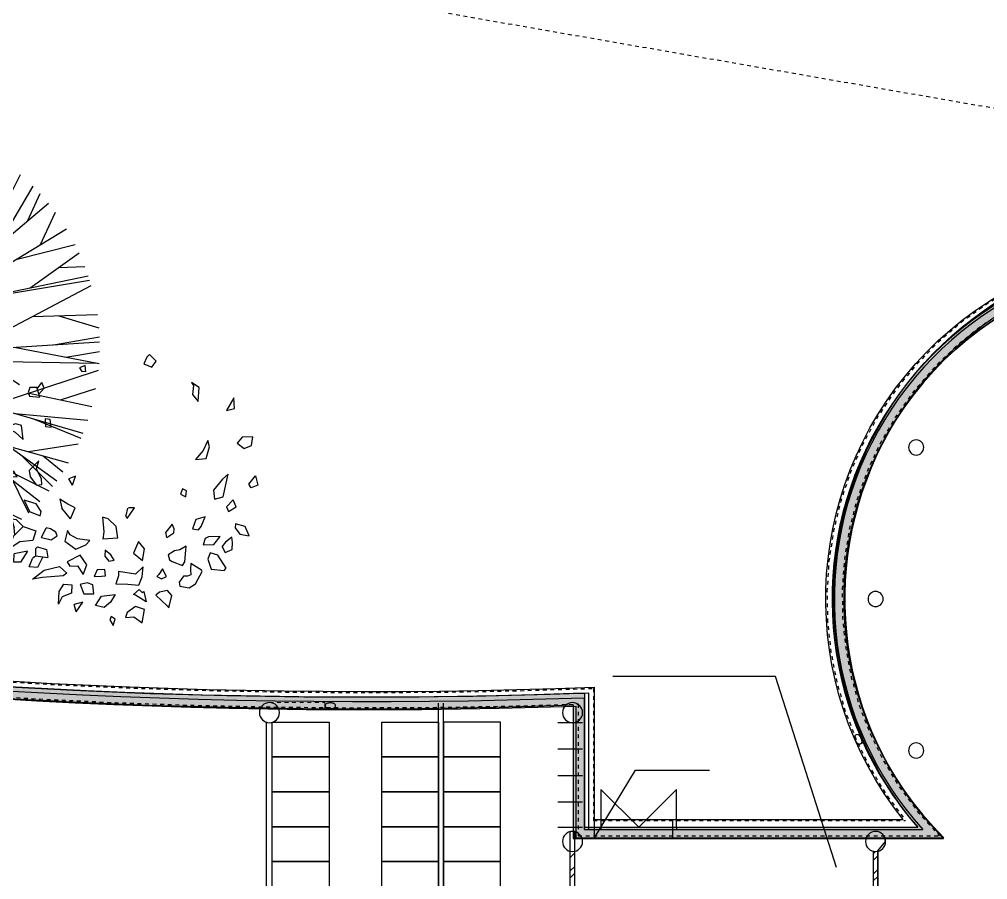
# Model space of a CAD drawing. Header units: metres. Extents: x 183920 to 188551, y 20757 to 23715.
# Drawn here: x 184468.77 to 184494.33, y 20992.95 to 21015.66 of the extents above; entities that cross this region are included whole.
import ezdxf

# ---------------------------------------------------------------- set-up
doc = ezdxf.new("R2010")
doc.units = ezdxf.units.M
for name, pattern in [('Path offset', [0.022225, 0.00635, -0.003175, 0.00635, -0.003175, 0, -0.003175]), ('RayonDimensionSideLines', [0.02, 0, -0.02]), ('Style 0', [0]), ('Style_10', [0]), ('Style_18', [0]), ('Style_19', [0]), ('Style_29', [4.7625e-07, 3.175e-07, -1.5875e-07]), ('Wall Style 01', [0])]:
    doc.linetypes.add(name, pattern=pattern)
for name, color, linetype, true_color in [('0_1', 7, 'Continuous', 0x000000), ('0_2', 7, 'Continuous', 0x000000), ('brick', 12, 'Continuous', 0xbd0000), ('COLON', 5, 'Continuous', 0x0000ff), ('DRAW', 7, 'Continuous', 0xffffff), ('GKL', 5, 'Continuous', 0x0000ff), ('Glass', 4, 'Continuous', 0x00ffff), ('MONOLIT', 7, 'Continuous', 0x691639), ('OBORUD', 7, 'Continuous', 0x83639d), ('Sanita', 4, 'Continuous', 0x00ffff), ('SENDVICH', 2, 'Continuous', 0xffff00), ('TEXT', 2, 'Continuous', 0xffff00), ('WALL', 7, 'Continuous', 0x000000), ('Walls', 7, 'Continuous', 0x68db4c), ('Zoning', 7, 'Continuous', 0x47d2e2)]:
    doc.layers.add(name, color=color, linetype=linetype, true_color=true_color)
doc.styles.add('Style_37', font='', dxfattribs={"height": 0.288})
doc.styles.add('Style_41', font='', dxfattribs={"height": 0.288})
doc.styles.get('Style_37').set_extended_font_data('arial')
doc.styles.get('Style_41').set_extended_font_data('arial')
doc.dimstyles.new('Style_17', dxfattribs={"dimtxt": 0.288, "dimasz": 0.002, "dimexe": 0.002, "dimexo": 0, "dimgap": 0.001, "dimtad": 0, "dimtih": 1, "dimtoh": 1, "dimdec": 0, "dimrnd": 1, "dimzin": 0, "dimdsep": 46, "dimtxsty": 'Style_37', "dimcen": 0.09, "dimadec": 0, "dimazin": 0, "dimtfac": 1, "dimtdec": 4, "dimtix": 1, "dimtofl": 0, "dimtmove": 2, "dimatfit": 3, "dimfxl": 1, "dimtolj": 1, "dimtzin": 0, "dimlwd": 5, "dimlwe": 5, "dimarcsym": 0})
doc.dimstyles.new('Style_21', dxfattribs={"dimtxt": 0.288, "dimasz": 0.002, "dimexe": 0.002, "dimexo": 0, "dimgap": 0.001, "dimtad": 0, "dimtih": 1, "dimtoh": 1, "dimdec": 0, "dimrnd": 1, "dimzin": 0, "dimdsep": 46, "dimtxsty": 'Style_41', "dimcen": 0.09, "dimadec": 0, "dimazin": 0, "dimtfac": 1, "dimtdec": 4, "dimtix": 1, "dimtofl": 0, "dimtmove": 2, "dimatfit": 3, "dimfxl": 1, "dimtolj": 1, "dimtzin": 0, "dimlwd": 5, "dimlwe": 5, "dimarcsym": 0})

# ---------------------------------------------------------------- blocks, each defined once
blk = doc.blocks.new('TREE17')
at = {"layer": '0_2', "linetype": 'Style 0'}
for points in [[(-0.01298085133369683, 0.309736833202129), (-0.1288480998430653, 0.6369778585865457)], [(-0.06216546665388673, 0.564684001565639), (-0.1067451407279011, 0.6410523380299349)], [(-0.05772401496792458, 0.4361038517942524), (-0.06499574309262342, 0.6466205831416997)], [(0.04397125377470115, 0.5283199532349387), (-0.04488583224783463, 0.6483269909745286)], [(0.0656233138229858, 0.4181460858264671), (0.02014308445094817, 0.6495666873473936)], [(0.1038416972183191, 0.4708560964491809), (0.05239547909054399, 0.6477633355891149)], [(0.07922008466416959, 0.5555220186226554), (0.09464719338184623, 0.6429498689226154)], [(0, 0), (-0.2437045991841365, 0.6092614979603411)], [(-0.03674448376957441, 0.3768518768854398), (-0.1955203975070218, 0.6197696340749287)], [(-0.1204989197806995, 0.5049912103119041), (-0.155947782333197, 0.6308905724038251)], [(-0.0844610974502274, 0.2111527436255832), (0.2086896238572679, 0.6154602067209397)], [(0.0907903654682062, 0.5157354899407822), (0.1552999865939051, 0.6310503461108408)], [(0.1394214194881994, 0.252769019563594), (0.2147698411175127, 0.6133649325719789)], [(-0.2050085510001785, 0.4114468146248246), (-0.2731050797077147, 0.5897086065172467)], [(-0.2094206847893254, 0.5235517119733012), (-0.2637429736063212, 0.5939547701937931)], [(0.08492721954037434, 0.06532863041567068), (0.2413589757909312, 0.6033974394773526)], [(0.1923897592817807, 0.3055793682565304), (0.2948570372760621, 0.5791389753171852)], [(-0.1315855546601535, 0.3289638866503691), (-0.3346542102367221, 0.557089925176813)], [(-0.2445266233626156, 0.4558411662427632), (-0.2977736774192973, 0.5776447543247195)], [(-0.2249690282984254, 0.2200500010378159), (-0.363421383558176, 0.53876481245098)], [(-0.298547464478668, 0.5165278362100231), (-0.3473825342215295, 0.5492431156423385)], [(0.2422603681178856, 0.438720254050746), (0.3548405243499808, 0.5444546146757355)], [(-0.25965019679505, 0.2998854220839487), (-0.4150085912933292, 0.5001104821091039)], [(-0.2823066687304922, 0.3520402096760025), (-0.3889991805009588, 0.5205979857166707)], [(0.1394214194881994, 0.252769019563594), (0.3997882431336153, 0.5123592351220058)], [(-0.3876520691303943, 0.2792912440666692), (-0.4439964543212843, 0.4745627184185475)], [(-0.4089818734541951, 0.3532134693928212), (-0.430450348552767, 0.4868830687069322)], [(0.3156481369617966, 0.3781845445468232), (0.4429003865459972, 0.4755858206045318)], [(-0.4181123745051729, 0.4100628921589473), (-0.4740300270951048, 0.4445651342321927)], [(-0.4512789763202692, 0.3266094600719275), (-0.4902513768041542, 0.4266101413519288)], [(0.114645897259436, 0.1675501608162819), (0.4944484195878279, 0.4217385274429843)], [(0.2410203179375608, 0.1854002445673506), (0.4968218677239951, 0.4189399204109107)], [(0.2411470849113663, 0.3541912631708695), (0.4848933743644351, 0.4326904674939714)], [(-0.4166305703445498, 0.2898438033516497), (-0.5159123846033747, 0.3951924045013009)], [(0, 0), (0.5151096308492495, 0.396238177576351)], [(-0.475850636562576, 0.3526826140908979), (-0.5344241943773976, 0.3697748039371093)], [(0.4187202383008279, 0.2244684326413289), (0.5409866209321932, 0.3601056805092536)], [(-0.06467088925065126, 0.1616772231266158), (-0.5539387701517134, 0.3398447646874579)], [(-0.2067992724982526, 0.01292495453113925), (-0.5722711835282228, 0.3079745406131312)], [(-0.4375241928790484, 0.1991917788824314), (-0.5600371090435995, 0.3296984404827454)], [(-0.5600371090435995, 0.3296984404827454), (-0.3876520691303943, 0.2792912440666692)], [(0.3166583990875088, 0.1654890647208812), (0.5701115425956688, 0.3119542501102696)], [(0.5099152275302231, 0.2044214657244833), (0.5832223952272295, 0.2866954182893318)], [(-0.4722875944017535, 0.1776013746723946), (-0.5924877506538992, 0.2670222659025744)], [(0.4508183032338557, 0.173917408225521), (0.5995759459397932, 0.2507016358404263)], [(0.5494650685033322, 0.2248359058579332), (0.6127685915850419, 0.2164654206324178)], [(-0.5419666291256481, 0.1965346122641022), (-0.62262585557169, 0.1862247812088854)], [(-0.3795763036100605, 0.1524097958431516), (-0.6129914467615356, 0.2158335269596836)], [(0.5604807198883374, 0.1808067431798967), (0.619210170796284, 0.1972850464305738)], [(0.206107049495881, 0.1585438842275985), (0.6230684064099606, 0.184738696802864)], [(-0.4087661799801856, 0.02554788624875759), (-0.6297255287393028, 0.1605876197490636)], [(0.2543110361794823, 0.1615722089766922), (0.6487057287341885, 0.03903207232688324)], [(0.4660419233873283, 0.1274070206974259), (0.6315916707587449, 0.1530835934737842)], [(-0.5406263444650466, 0.1061344808931537), (-0.6394494178585718, 0.1159614899999153)], [(0.3618841288075485, 0.1281487838664256), (0.637510583093222, 0.1261859009826387)], [(-0.5142175209972029, 0.08999467733570997), (-0.6453380208713645, 0.07669070335118329)], [(0.4277252274019401, 0.107691669784419), (0.6477543915371995, 0.03131987930562826)], [(0.5019585031983963, 0.08462706995134156), (0.6433201996581986, 0.09209639447021964)], [(-0.5253939684635721, 0.0328371230289711), (-0.6470410030232387, 0.06066766494066569)], [(0.1073114594944779, 0.08254727653421572), (0.6470400156783684, -0.06067819438322287)], [(0, 0), (-0.6498789311576972, 0.04061743319735608)], [(-0.4805788200092793, 0.03003617625058611), (-0.649562392244991, -0.02028111790907663)], [(0.2595162548439391, 0.04215733748050324), (0.6498122348413886, 0.00931045719046668)], [(0.3709063228386521, 0.03278287190454444), (0.6477543915371995, 0.03131987930562826)], [(-0.5783562697112001, 0.0009215313549784215), (-0.6498111023970167, 0.009389162062693593)], [(-0.5365288636917112, 0.01337624434732131), (-0.6447586968143479, -0.08141773790112225)], [(-0.3257131483206522, 0.02035707177004538), (-0.5820296272443846, -0.2891092149559014)], [(-0.152023771447636, 0.009501485715477868), (-0.435877283160463, -0.4820307243188156)], [(0, 0), (-0.2906346934426986, -0.5812693868854071)], [(0, 0), (0.4467917651709168, -0.487409198368273)], [(0.3844882771217663, 0.008994043566975885), (0.6449840266305207, -0.07961300493101864)], [(-0.3734210942668226, -0.03724359807872812), (-0.6398969604745532, -0.1134658765360395)], [(-0.4996966717775289, -0.07336323761064956), (-0.6424197259644334, -0.09818106158747561)], [(-0.4462350538301521, -0.05807117237428235), (-0.6316887131257146, -0.1526826606797172)], [(-0.206792346679402, -0.0853379920900166), (-0.5677845055067625, -0.3037725050345645)], [(0.1781871299328005, -0.1943859599266879), (0.6425431237685852, -0.09737021752247102)], [(-0.4494415110769875, -0.1290276152608488), (-0.6207986245158994, -0.1922282314381889)], [(-0.2922309007703278, -0.1370364251256959), (-0.4132524650181408, -0.13478992115167)], [(0.4950891257146515, -0.1281770969028952), (0.6244839115047511, -0.1798957182213937)], [(-0.5351341569872188, -0.1606331197812377), (-0.6035579020726143, -0.2409574319426332)], [(-0.2390936780257711, -0.1412722825905156), (-0.5417544468221542, -0.358949501338392)], [(-0.0747358726763863, -0.1494717453527628), (0.08905189200981767, -0.6437486976236492)], [(0.151286377543523, -0.1650396845929252), (0.1351546911031122, -0.6356695954939954)], [(0.3240101700313892, -0.1639198290215111), (0.594518474244768, -0.2624698248262829)], [(-0.3440634659403189, -0.2167678004822391), (-0.5733608374447202, -0.3059411303622776)], [(-0.0992804137130944, -0.1985608274261888), (-0.4137858039964719, -0.5011226731785927)], [(0.2140645626828409, -0.2335249774722013), (0.5788857403255371, -0.2953538975710666)], [(-0.4830326322054644, -0.2708126559692876), (-0.5564637417431693, -0.3356943986542755)], [(-0.1331627965564783, -0.2663255931129664), (-0.09664533900510597, -0.6426525527929229)], [(0.2400610045166534, -0.2618847322000012), (0.2755228209947505, -0.5885828746011529)], [(0.3652537269486086, -0.2591481137649028), (0.5877514552372248, -0.2772919977734615)], [(-0.4348021203058028, -0.2820281181433489), (-0.5335148968968608, -0.3710855426337638)], [(-0.1849252819676785, -0.2809532767097395), (-0.4234850622582849, -0.4929533722440249)], [(0.2772512023323887, -0.3024558570898741), (0.5601300501890776, -0.3295405165345368)], [(-0.3409981495162238, -0.3177341828919556), (-0.49476591931736, -0.4213660050890474)], [(-0.1542309127268496, -0.3084618254536894), (-0.1447379194480975, -0.6335562799282335)], [(-0.02002028730385273, -0.3145918496014723), (0.125000764088774, -0.637744019289782)], [(0.146190740259086, -0.3137010988854405), (0.2327593616164678, -0.6067665982423225)], [(0.3439622442209229, -0.3088432058239334), (0.5023270925519528, -0.4123228313481845)], [(0.4193237165037799, -0.3580863113045484), (0.4761659833345172, -0.4422765893394612)], [(-0.4039097936704421, -0.3601334992737276), (-0.5186449142896339, -0.3915993846320098)], [(-0.292403801439678, -0.3843502302591918), (-0.3574579783057849, -0.5427397340422124)], [(0.2520762848673706, -0.3725775889358065), (0.3487736852570512, -0.5483607768931692)], [(0.3516607705208326, -0.3836299314772809), (0.3530389186055573, -0.5456245477546822)], [(0.01221797689970274, -0.4118801361078596), (-0.05953369748695015, -0.6471463235051287)], [(-0.2152222260815625, -0.4304444521631349), (-0.3352898574006687, -0.5567075863385669)], [(-0.1505022741012923, -0.4361517652139404), (-0.2076209027619602, -0.6158215536167744)], [(0.3899990507387408, -0.4254535098967911), (0.4031016548331698, -0.5097564918992511)], [(0.1867498411460932, -0.4510080464668623), (0.1867506393191868, -0.6224683316254223)], [(0.2616132654726383, -0.4604386788994417), (0.3356273853945266, -0.5565041629097824)], [(0.3522914111030233, -0.4577586700739506), (0.3825677785143508, -0.5253422884227639)], [(-0.3301247399633682, -0.4761906165774232), (-0.3915591476023791, -0.5186752925401158)], [(-0.251011470300476, -0.5020229406009421), (-0.2385186247213464, -0.6045258396658646)], [(-0.01404364845610112, -0.4979892412280924), (0.05505180269042084, -0.6475429902201116)], [(-0.1844871329207899, -0.5430530080514492), (-0.1727961240493499, -0.6264855342912548)], [(0.009582056688390355, -0.5491259328381409), (-0.009785250669294237, -0.6498052585444376)]]:
    blk.add_lwpolyline(points, dxfattribs=at)
blk = doc.blocks.new('*D149')
at = {"layer": 'Defpoints', "color": 0}
for p in [(184475.3674337186, 20997.62654259391), (184476.8329145077, 20997.62654259391), (184475.3674337186, 20997.46152160645)]:
    blk.add_point(p, dxfattribs=at)
at = {"layer": 'TEXT', "color": 0, "linetype": 'RayonDimensionSideLines', "lineweight": 5}
for p, q in [((184475.3674337186, 20997.62654259391), (184476.8349145077, 20997.62654259391)), ((184475.3674337186, 20997.46152160645), (184476.8349145077, 20997.46152160645))]:
    blk.add_line(p, q, dxfattribs=at)
at = {"layer": 'TEXT', "color": 0, "lineweight": 5}
blk.add_line((184476.8329145077, 20997.46352160645), (184476.8329145077, 20997.62454259391), dxfattribs=at)
at = {"layer": 'TEXT', "color": 0}
for points in [[(184476.833247841, 20997.62454259391), (184476.8325811744, 20997.62454259391), (184476.8329145077, 20997.62654259391)], [(184476.8325811744, 20997.46352160645), (184476.833247841, 20997.46352160645), (184476.8329145077, 20997.46152160645)]]:
    blk.add_solid(points, dxfattribs=at)
at = {"layer": 'TEXT', "color": 0, "insert": (184476.9779145077, 20997.54403210018), "char_height": 0.288, "attachment_point": 5, "rotation": 90, "style": 'Style_37'}
blk.add_mtext('\\A1;0 ', dxfattribs=at)
blk = doc.blocks.new('*D161')
at = {"layer": 'Defpoints', "color": 0}
for p in [(184490.8931264549, 20996.49430825983), (184490.8985718672, 20996.48241989462), (184491.0485839128, 20996.55113223814)]:
    blk.add_point(p, dxfattribs=at)
at = {"layer": 'MONOLIT', "color": 0, "linetype": 'RayonDimensionSideLines', "lineweight": 5}
for p, q in [((184490.8977389903, 20996.48423822246), (184490.892293578, 20996.49612658766)), ((184491.0477510359, 20996.55295056597), (184491.0423056237, 20996.56483893117))]:
    blk.add_line(p, q, dxfattribs=at)
at = {"layer": 'MONOLIT', "color": 0, "lineweight": 5}
blk.add_line((184491.0413201727, 20996.56218772645), (184490.8949447827, 20996.49514113673), dxfattribs=at)
at = {"layer": 'MONOLIT', "color": 0}
for points in [[(184490.8948059699, 20996.49544419137), (184490.8950835955, 20996.49483808209), (184490.8931264549, 20996.49430825983)], [(184491.0414589856, 20996.56188467181), (184491.0411813599, 20996.56249078109), (184491.0431385006, 20996.56302060335)]]:
    blk.add_solid(points, dxfattribs=at)
at = {"layer": 'MONOLIT', "color": 0, "insert": (184490.9077489031, 20996.660493199), "char_height": 0.288, "attachment_point": 5, "rotation": 204.6099349615606, "style": 'Style_41'}
blk.add_mtext('\\A1;0 ', dxfattribs=at)
blk = doc.blocks.new('TREE08')
at = {"layer": '0_2', "linetype": 'Style 0'}
for points in [[(0.1981012482413604, 0.8345069685907195), (0.1571599966195848, 0.7694516342888574)], [(0.2288069554383271, 0.7839082154829272), (0.1981012482413604, 0.8345069685907195)], [(0.02410137970231118, 0.8128221089848462), (-0.01683970132625134, 0.7549950774652607)], [(0.02921898132150008, 0.7983647966769922), (0.02410137970231118, 0.8128221089848462)], [(0.0650424607308737, 0.7188528811810753), (0.02921898132150008, 0.7983647966769922)], [(0.2748658086792917, 0.7694516342888574), (0.2288069554383271, 0.7839082154829272)], [(0.3567479707364068, 0.7839082154829272), (0.3311598407881757, 0.7549950774652607)], [(0.3618657429488138, 0.7477660435692002), (0.3567479707364068, 0.7839082154829272)], [(-0.3478543488823741, 0.7375844066017215), (-0.3632072999626907, 0.7303561281899182)], [(-0.3632072999626907, 0.7303561281899182), (-0.3478543488823741, 0.6436152031684088)], [(-0.2813250647942006, 0.7014422346879942), (-0.3478543488823741, 0.7375844066017215)], [(-0.1673427909349623, 0.7447011414184806), (-0.228754400292572, 0.6941023883106984)], [(-0.1264015149427234, 0.751929419830284), (-0.1673427909349623, 0.7447011414184806)], [(-0.08034285666543517, 0.7230155263283601), (-0.1264015149427234, 0.751929419830284)], [(-0.08546043391416575, 0.7013306667224871), (-0.08034285666543517, 0.7230155263283601)], [(-0.01683970132625134, 0.7549950774652607), (-0.006604522458336793, 0.7188528811810753)], [(-0.006604522458336793, 0.7188528811810753), (0.03945433078262778, 0.711624602769272)], [(0.03945433078262778, 0.711624602769272), (0.0650424607308737, 0.7188528811810753)], [(0.1212572888450092, 0.6736245975845898), (0.1314926383061468, 0.7314516291041755)], [(0.1314926383061468, 0.7314516291041755), (0.1724337193347093, 0.6736245975845898)], [(0.1571599966195848, 0.7694516342888574), (0.1981012482413604, 0.7333094623751449)], [(0.1981012482413604, 0.7333094623751449), (0.2543952803502396, 0.7477660435692002)], [(0.2543952803502396, 0.7477660435692002), (0.2748658086792917, 0.7694516342888574)], [(0.3311598407881757, 0.7549950774652607), (0.3465127918684972, 0.7333094623751449)], [(0.3465127918684972, 0.7333094623751449), (0.3618657429488138, 0.7477660435692002)], [(-0.2864426420429262, 0.6436152031684088), (-0.2813250647942006, 0.7014422346879942)], [(-0.228754400292572, 0.6941023883106984), (-0.228754400292572, 0.6868740855284319)], [(-0.228754400292572, 0.6868740855284319), (-0.1878133192640143, 0.6290470540088464)], [(-0.1724603681836879, 0.6579602163969713), (-0.1622250187225553, 0.6868740855284319)], [(-0.1622250187225553, 0.6868740855284319), (-0.1417544660230498, 0.6868740855284319)], [(-0.1417544660230498, 0.6868740855284319), (-0.1212839376939977, 0.6796450760028296)], [(-0.1212839376939977, 0.6796450760028296), (-0.08546043391416575, 0.7013306667224871)], [(0.1314926383061468, 0.6736245975845898), (0.1212572888450092, 0.6736245975845898)], [(0.1417278171740663, 0.6519397379787166), (0.1314926383061468, 0.6736245975845898)], [(0.1826688982026287, 0.6663962948023282), (0.1417278171740663, 0.6519397379787166)], [(0.1724337193347093, 0.6736245975845898), (0.1826688982026287, 0.6663962948023282)], [(0.3188331159386772, 0.6558785160811978), (0.3648919691796417, 0.6703350972752629)], [(0.3648919691796417, 0.6703350972752629), (0.4058330502082043, 0.641421934887133)], [(-0.5081331854486165, 0.581513958536031), (-0.554192038689586, 0.6104270965536976)], [(-0.554192038689586, 0.6104270965536976), (-0.554192038689586, 0.5526000650341072)], [(-0.4510562035739434, 0.6091151615849111), (-0.4595785777778675, 0.5790217134524759)], [(-0.4340110896091811, 0.6452276015375352), (-0.4510562035739434, 0.6091151615849111)], [(-0.3913988530326364, 0.6452276015375352), (-0.4340110896091811, 0.6452276015375352)], [(-0.416966341201323, 0.5910589416085967), (-0.3871376781159011, 0.6091151615849111)], [(-0.3877112612605409, 0.6087685892744148), (-0.3913988530326364, 0.6452276015375352)], [(-0.3478543488823741, 0.6436152031684088), (-0.3120308694730005, 0.6147020407802887)], [(-0.3120308694730005, 0.6147020407802887), (-0.2864426420429262, 0.6436152031684088)], [(-0.1878133192640143, 0.6290470540088464), (-0.1724603681836879, 0.6579602163969713)], [(-0.1387446167412802, 0.6198486432467819), (-0.1592150475884941, 0.6053920620527119)], [(-0.0926857635003156, 0.5764781685507882), (-0.1387446167412802, 0.6198486432467819)], [(-0.0007104779861435182, 0.6443760245566021), (-0.03141618518311018, 0.6443760245566021)], [(-0.03141618518311018, 0.6443760245566021), (-0.02629860793438944, 0.5937772714488199)], [(-0.02629860793438944, 0.5937772714488199), (0.004407294226258528, 0.6154621310546785)], [(0.01976024530658005, 0.6226911649507436), (-0.0007104779861435182, 0.6443760245566021)], [(0.004407294226258528, 0.6154621310546785), (0.01976024530658005, 0.6226911649507436)], [(0.1329661494241939, 0.6289340238157365), (0.09714267001482517, 0.592791827531551)], [(0.1892601815330779, 0.6000201303138176), (0.1329661494241939, 0.6289340238157365)], [(0.2778920349101195, 0.6269646225792742), (0.3188331159386772, 0.6558785160811978)], [(0.3546566197185091, 0.6052797629734058), (0.2778920349101195, 0.6269646225792742)], [(0.4058330502082043, 0.641421934887133), (0.3546566197185091, 0.6052797629734058)], [(0.5215110206685611, 0.6319357089934279), (0.4642184577054443, 0.5959705153596326)], [(0.5215110206685611, 0.6319357089934279), (0.5153948881951396, 0.5887422369478341)], [(-0.554192038689586, 0.5526000650341072), (-0.5081331854486165, 0.5164578931203802)], [(-0.4978980065807069, 0.5381434838400422), (-0.5081331854486165, 0.581513958536031)], [(-0.4595785777778675, 0.5790217134524759), (-0.416966341201323, 0.5910589416085967)], [(-0.3487892240953092, 0.578222971628648), (-0.3999656545849995, 0.5493098092405279)], [(-0.2924951919864252, 0.5565380876523313), (-0.3487892240953092, 0.578222971628648)], [(-0.3180833219346612, 0.5276249496346548), (-0.2924951919864252, 0.5565380876523313)], [(-0.1592150475884941, 0.6053920620527119), (-0.1899209497491322, 0.5475650305331264)], [(-0.08245038966871976, 0.5620216117271913), (-0.0926857635003156, 0.5764781685507882)], [(-0.08756816188112672, 0.5331077182252577), (-0.08245038966871976, 0.5620216117271913)], [(0.09714267001482517, 0.592791827531551), (0.07155434510290778, 0.5421930744237689)], [(0.07155434510290778, 0.5421930744237689), (0.1278485721754732, 0.5638786895138892)], [(0.1278485721754732, 0.5638786895138892), (0.2097307342325883, 0.513279936406107)], [(0.250671815261141, 0.5711069679256925), (0.1892601815330779, 0.6000201303138176)], [(0.219966083693716, 0.5349647960119654), (0.250671815261141, 0.5711069679256925)], [(0.3897784004754493, 0.5760951624027182), (0.3744254493951278, 0.5254964092949211)], [(0.4409548309651445, 0.5544103027968449), (0.3897784004754493, 0.5760951624027182)], [(0.4409548309651445, 0.4965832469068011), (0.4409548309651445, 0.5544103027968449)], [(0.4642184577054443, 0.5959705153596326), (0.5153948881951396, 0.5887422369478341)], [(0.5614537414361042, 0.5236869270164454), (0.5972772208454777, 0.5526000650341072)], [(0.5972772208454777, 0.5526000650341072), (0.5665713186848347, 0.48754473073226)], [(-0.5081331854486165, 0.5164578931203802), (-0.4978980065807069, 0.5381434838400422)], [(-0.3999656545849995, 0.5493098092405279), (-0.3385540452273897, 0.5276249496346548)], [(-0.3385540452273897, 0.5276249496346548), (-0.3180833219346612, 0.5276249496346548)], [(-0.1899209497491322, 0.5475650305331264), (-0.2001562260988899, 0.5258794154430059)], [(-0.2001562260988899, 0.5258794154430059), (-0.1592150475884941, 0.5331077182252577)], [(-0.1592150475884941, 0.5331077182252577), (-0.1285092429096892, 0.5258794154430059)], [(-0.1285092429096892, 0.5258794154430059), (-0.08756816188112672, 0.5331077182252577)], [(0.06054272338199378, 0.5070371019115579), (0.02471924397262015, 0.4492104359488716)], [(0.0912486255426319, 0.4492104359488716), (0.06054272338199378, 0.5070371019115579)], [(0.2097307342325883, 0.513279936406107), (0.219966083693716, 0.5349647960119654)], [(0.2886658740536093, 0.5073725125514256), (0.2784305002220135, 0.4712314373083868)], [(0.3091364023826614, 0.5001442341396173), (0.2886658740536093, 0.5073725125514256)], [(0.350077483411224, 0.4856880185024566), (0.3091364023826614, 0.5001442341396173)], [(0.3744254493951278, 0.5254964092949211), (0.4000135793433639, 0.5038115496890627)], [(0.4000135793433639, 0.5038115496890627), (0.4409548309651445, 0.4965832469068011)], [(0.4846889860344916, 0.4803168178773561), (0.505159709327225, 0.5236869270164454)], [(0.505159709327225, 0.5236869270164454), (0.5614537414361042, 0.5236869270164454)], [(-0.3218097602198667, 0.4561151965052544), (-0.3644219967964063, 0.4139837647324414)], [(-0.3005036419315919, 0.4681524246613752), (-0.3218097602198667, 0.4561151965052544)], [(-0.3090261136173641, 0.4079647972827158), (-0.2706751494393931, 0.4500962046850607)], [(-0.2706751494393931, 0.4500962046850607), (-0.3005036419315919, 0.4681524246613752)], [(0.02471924397262015, 0.4492104359488716), (0.04007219505294167, 0.3986116828410895)], [(0.04007219505294167, 0.3986116828410895), (0.0912486255426319, 0.4492104359488716)], [(0.2390423292699181, 0.4369463675518255), (0.208336427109275, 0.4441746459636289)], [(0.208336427109275, 0.4441746459636289), (0.2134540043580006, 0.4080332051637056)], [(0.2784305002220135, 0.4712314373083868), (0.3193717762142524, 0.4567748804847899)], [(0.3193717762142524, 0.4567748804847899), (0.350077483411224, 0.4856880185024566)], [(0.4028068239773764, 0.4514029243754371), (0.3618657429488138, 0.4080332051637056)], [(0.4130420028452909, 0.3935758928558467), (0.4028068239773764, 0.4514029243754371)], [(0.5256302620267304, 0.4586312271576939), (0.4846889860344916, 0.4803168178773561)], [(0.5665713186848347, 0.48754473073226), (0.5256302620267304, 0.4586312271576939)], [(-0.4978980065807069, 0.4369463675518255), (-0.5490742664771789, 0.4297180647695639)], [(-0.5490742664771789, 0.4297180647695639), (-0.5490742664771789, 0.3863476144440434)], [(-0.5490742664771789, 0.3863476144440434), (-0.4978980065807069, 0.4080332051637056)], [(-0.4978980065807069, 0.4080332051637056), (-0.4978980065807069, 0.4369463675518255)], [(-0.3644219967964063, 0.4139837647324414), (-0.3090261136173641, 0.4079647972827158)], [(-0.1650928369639157, 0.4307027775730292), (-0.1753280158318253, 0.4090171624829088)], [(-0.1753280158318253, 0.380104024465247), (-0.1241515609716768, 0.4090171624829088)], [(-0.1753280158318253, 0.4090171624829088), (-0.1753280158318253, 0.380104024465247)], [(-0.1172624218801002, 0.4382084649300868), (-0.1650928369639157, 0.4307027775730292)], [(-0.1172625924733182, 0.4382084649300868), (-0.1241515609716768, 0.4090171624829088)], [(0.2134540043580006, 0.4080332051637056), (0.2339247276507292, 0.3718910332499784)], [(0.2339247276507292, 0.3718910332499784), (0.2492775081378375, 0.4008041712676401)], [(0.2492775081378375, 0.4008041712676401), (0.2390423292699181, 0.4369463675518255)], [(0.3618657429488138, 0.4080332051637056), (0.3772186940291403, 0.3429771397480547)], [(0.4539832788375346, 0.3791193116617818), (0.4130420028452909, 0.3935758928558467)], [(0.4846889860344916, 0.4080332051637056), (0.5102773109464089, 0.4152615079459671)], [(0.5102773109464089, 0.3574344520559085), (0.4846889860344916, 0.4080332051637056)], [(0.5102773109464089, 0.4152615079459671), (0.6228653507937137, 0.3791193116617818)], [(-0.7195131721538705, 0.3081788768465349), (-0.7109907979499414, 0.3623475367754686)], [(-0.6641173864566614, 0.3382723249789702), (-0.7195131721538705, 0.3081788768465349)], [(-0.7109907979499414, 0.3623475367754686), (-0.6683785613733968, 0.3623475367754686)], [(-0.6683785613733968, 0.3623475367754686), (-0.6641173864566614, 0.3382723249789702)], [(-0.5021599369816944, 0.3491091861318117), (-0.5482186196294457, 0.2840538518299498)], [(-0.4509835064920041, 0.3418808833495501), (-0.5021599369816944, 0.3491091861318117)], [(-0.4663364575723306, 0.291282130241758), (-0.4509835064920041, 0.3418808833495501)], [(0.141391285493052, 0.336337895352479), (0.1242837100395234, 0.2719020825122148)], [(0.141391285493052, 0.336337895352479), (0.2215187988065018, 0.3080442787964003)], [(0.3772186940291403, 0.3429771397480547), (0.4591008560862554, 0.35020617364412)], [(0.4591008560862554, 0.35020617364412), (0.4539832788375346, 0.3791193116617818)], [(0.5972772208454777, 0.3429771397480547), (0.5102773109464089, 0.3574344520559085)], [(0.6791593829025929, 0.364662754838175), (0.5972772208454777, 0.3429771397480547)], [(0.6228653507937137, 0.3791193116617818), (0.6791593829025929, 0.364662754838175)], [(-0.5482186196294457, 0.2840538518299498), (-0.5789245217900839, 0.2406833771339758)], [(-0.5379834407615264, 0.255140713812288), (-0.4663364575723306, 0.291282130241758)], [(0.2010482704774546, 0.2719020825122148), (0.2215187988065018, 0.3080442787964003)], [(0.3236337066152449, 0.3018006644471455), (0.2929278044546068, 0.2873441076235389)], [(0.2929278044546068, 0.2873441076235389), (0.3543394138122115, 0.2512026668236105)], [(0.3850453159728595, 0.3018006644471455), (0.3236337066152449, 0.3018006644471455)], [(0.4259863970014121, 0.2367453545157567), (0.3850453159728595, 0.3018006644471455)], [(0.5401944875422576, 0.2395462271037151), (0.5512183676045131, 0.2851501082284691)], [(0.6126300013325763, 0.2490086674285408), (0.5512183676045131, 0.2851501082284691)], [(0.5768066925164257, 0.2706935270343992), (0.6279829524129027, 0.3140640017303928)], [(0.6279829524129027, 0.3140640017303928), (0.6689242040346832, 0.2923791421245197)], [(0.6689242040346832, 0.2923791421245197), (0.6331007246253096, 0.2562369702108024)], [(-0.5789245217900839, 0.2406833771339758), (-0.5379834407615264, 0.255140713812288)], [(-0.3061743798795473, 0.2660474694441802), (-0.3232193232510867, 0.235954021311745)], [(-0.3232193232510867, 0.235954021311745), (-0.3061743798795473, 0.2178978013354304)], [(-0.2848682615912775, 0.2419730131319339), (-0.3061743798795473, 0.2660474694441802)], [(-0.3061743798795473, 0.2178978013354304), (-0.2848682615912775, 0.2419730131319339)], [(0.04968950965054725, 0.2522940978710579), (-0.01172209970706245, 0.2128664955148136)], [(0.02446469451877006, 0.1989230830952489), (0.04968950965054725, 0.2345521106049341)], [(0.04968950965054725, 0.2522940978710579), (0.04968950965054725, 0.2345521106049341)], [(0.1242837100395234, 0.2719020825122148), (0.1498718399877595, 0.2140750509926292)], [(0.1754601405292185, 0.1923901913867659), (0.2010482704774546, 0.2719020825122148)], [(0.3543394138122115, 0.2512026668236105), (0.3850453159728595, 0.2150604949098834)], [(0.3901628932215851, 0.1861466014079597), (0.4259863970014121, 0.2367453545157567)], [(0.5819242697651514, 0.2056382171030103), (0.5401944875422576, 0.2395462271037151)], [(0.5972772208454777, 0.2128664955148136), (0.6126300013325763, 0.2490086674285408)], [(0.6109702755302938, 0.2499855573143639), (0.6331007246253096, 0.2562369702108024)], [(0.6444733459689996, 0.2064410531641064), (0.7047477078145103, 0.2490086674285408)], [(0.7047477078145103, 0.2490086674285408), (0.740571187223879, 0.2345521106049341)], [(0.740571187223879, 0.2345521106049341), (0.7201004639311506, 0.1911816359089454)], [(-0.01172209970706245, 0.2128664955148136), (0.01940204828670282, 0.2003060579546959)], [(0.1498718399877595, 0.2140750509926292), (0.1754601405292185, 0.1923901913867659)], [(0.3850453159728595, 0.2150604949098834), (0.3901628932215851, 0.1861466014079597)], [(0.4949243598660875, 0.1984099143207486), (0.4539832788375346, 0.1911816359089454)], [(0.4539832788375346, 0.1911816359089454), (0.4539832788375346, 0.1694960208188249)], [(0.4539832788375346, 0.1694960208188249), (0.4744538071665771, 0.1405828828011631)], [(0.5404144309430161, 0.1662835067923817), (0.4949243598660875, 0.1984099143207486)], [(0.5404144309430161, 0.1662835067923817), (0.4949243598660875, 0.1261263016070981)], [(0.5819242697651514, 0.2056382171030103), (0.5972772208454777, 0.2128664955148136)], [(0.6444733459689996, 0.2064410531641064), (0.7201004639311506, 0.1911816359089454)], [(-0.764015216044786, 0.1405828828011631), (-0.789603516586245, 0.09721240810517436)], [(-0.7179565577675026, 0.1405828828011631), (-0.764015216044786, 0.1405828828011631)], [(-0.6923682328555851, 0.09721240810517436), (-0.7179565577675026, 0.1405828828011631)], [(0.3489208857539501, 0.1311394026941548), (0.2988218245563318, 0.08396440675938828)], [(0.3489208857539501, 0.1311394026941548), (0.3704688077455325, 0.05505051325746447)], [(0.4744538071665771, 0.1405828828011631), (0.4949243598660875, 0.1261263016070981)], [(0.5563359692236971, 0.1188980231952998), (0.5921594486330708, 0.1622677424070215)], [(0.6126300013325763, 0.06829927008750766), (0.5563359692236971, 0.1188980231952998)], [(0.5921594486330708, 0.1622677424070215), (0.6638064318222763, 0.1405828828011631)], [(0.6638064318222763, 0.1405828828011631), (0.735453415011477, 0.1550394639952281)], [(0.735453415011477, 0.1550394639952281), (0.6842769845217819, 0.09721240810517436)], [(-0.789603516586245, 0.09721240810517436), (-0.7333095088478242, 0.07552754849931591)], [(-0.7333095088478242, 0.07552754849931591), (-0.6923682328555851, 0.09721240810517436)], [(-0.5448030509309616, 0.01927945470738), (-0.4979296150672185, 0.06141013099593595)], [(-0.540541851643763, 0.05539189466000413), (-0.5448030509309616, 0.01927945470738)], [(-0.4979296150672185, 0.1095605302184746), (-0.540541851643763, 0.05539189466000413)], [(-0.4382722645259213, 0.09150431024216012), (-0.4979296150672185, 0.1095605302184746)], [(-0.4979296150672185, 0.06141013099593595), (-0.4382722645259213, 0.09150431024216012)], [(0.2988218245563318, 0.08396440675938828), (0.3295277267169749, 0.04782223484566115)], [(0.6842769845217819, 0.09721240810517436), (0.6126300013325763, 0.06829927008750766)], [(0.6126300013325763, 0.06829927008750766), (0.6331007246253096, 0.01770051697972544)], [(0.6750323429972499, 0.09348151002580128), (0.6638064318222763, 0.05384195777965376)], [(0.3295277267169749, 0.04782223484566115), (0.3602336288776229, 0.004452515633929502)], [(0.3602336288776229, 0.004452515633929502), (0.3704688077455325, 0.05505051325746447)], [(0.5001090533614283, 0.04910217140057831), (0.4855325695045695, 0.02851356819322438)], [(0.4855325695045695, 0.02851356819322438), (0.4964649872307547, -0.02295757426826844)], [(0.547482814767301, 0.002778386889835679), (0.5001090533614283, 0.04910217140057831)], [(0.5511269052684329, -0.06928211426325832), (0.547482814767301, 0.002778386889835679)], [(0.6331007246253096, 0.01770051697972544), (0.6586888545735456, 0.003243960156118791)], [(0.6586888545735456, 0.003243960156118791), (0.6638064318222763, 0.05384195777965376)], [(0.7362125792083913, 0.01853498589779159), (0.6990423881839315, -0.02084092671296722)], [(0.8059067087034159, -0.01427827867291303), (0.7362125792083913, 0.01853498589779159)], [(0.2647552116024783, -0.04118446057538217), (0.2288069554383271, -0.08349698923584888)], [(0.2647552116024783, -0.04118446057538217), (0.2697482314305611, -0.08349698923584888)], [(0.4964649872307547, -0.02295757426826844), (0.5511269052684329, -0.06928211426325832)], [(0.6990423881839315, -0.02084092671296722), (0.7408588317623014, -0.04709151887317412)], [(0.7408588317623014, -0.04709151887317412), (0.8059067087034159, -0.01427827867291303)], [(-0.7537800371768711, -0.0907252676476522), (-0.7742505655059233, -0.1485522991672377)], [(-0.7742505655059233, -0.1485522991672377), (-0.707721378899588, -0.09795354605945551)], [(-0.707721378899588, -0.09795354605945551), (-0.7537800371768711, -0.0907252676476522)], [(0.2288069554383271, -0.08349698923584888), (0.2697482314305611, -0.08349698923584888)], [(0.4232773766768868, -0.1124101272535254), (0.4130420028452909, -0.1413240207554492)], [(0.4130420028452909, -0.1413240207554492), (0.4181597750576979, -0.2063793306868381)], [(0.4539832788375346, -0.119639161149576), (0.4232773766768868, -0.1124101272535254)], [(0.4693362299178513, -0.1774661926691615), (0.4539832788375346, -0.119639161149576)], [(0.6535712529543567, -0.1268674395613793), (0.6484534807419498, -0.1630088803613077)], [(0.6484534807419498, -0.1630088803613077), (0.6893947567341888, -0.1919227738632314)], [(0.6842769845217819, -0.1340957423436409), (0.6535712529543567, -0.1268674395613793)], [(0.7252182361435623, -0.1774661926691615), (0.6842769845217819, -0.1340957423436409)], [(-0.579780168637822, -0.2063793306868381), (-0.615603672417654, -0.2786629434004935)], [(-0.5644274125211818, -0.2569780837946203), (-0.579780168637822, -0.2063793306868381)], [(0.4181597750576979, -0.2063793306868381), (0.3874538728970549, -0.2425215269710235)], [(0.3874538728970549, -0.2425215269710235), (0.4591008560862554, -0.2136076334690997)], [(0.4591008560862554, -0.2136076334690997), (0.4693362299178513, -0.1774661926691615)], [(0.5819242697651514, -0.2280641902926965), (0.5358654165241867, -0.2063793306868381)], [(0.5358654165241867, -0.2063793306868381), (0.5409831887365987, -0.2352932241887619)], [(0.6893947567341888, -0.1919227738632314), (0.7252182361435623, -0.1774661926691615)], [(-0.5900155424694179, -0.300348558490609), (-0.5644274125211818, -0.2569780837946203)], [(0.5409831887365987, -0.2352932241887619), (0.5716889203040235, -0.2931195245945487)], [(0.5409831887365987, -0.2352932241887619), (0.5716889203040235, -0.2931195245945487)], [(0.6075123997133922, -0.2858912461827404), (0.5819242697651514, -0.2280641902926965)], [(-0.615603672417654, -0.2786629434004935), (-0.584897770257011, -0.3220334180964675)], [(-0.584897770257011, -0.3220334180964675), (-0.5900155424694179, -0.300348558490609)], [(0.5563359692236971, -0.3437182777023407), (0.6075123997133922, -0.2858912461827404)], [(0.5716889203040235, -0.2931195245945487), (0.5563359692236971, -0.3437182777023407)], [(0.2486641036616864, -0.3935509941435048), (0.2377316859355061, -0.4347282005582127)], [(0.2377316859355061, -0.4347282005582127), (0.2632406118890084, -0.4501694701852895)], [(0.2778171201163256, -0.4089922637705767), (0.2486641036616864, -0.3935509941435048)], [(0.2632406118890084, -0.4501694701852895), (0.2778171201163256, -0.4089922637705767)], [(0.4226753288350603, -0.389427390473016), (0.4028068239773764, -0.4666006435237735)], [(0.4226753288350603, -0.389427390473016), (0.4488655066251179, -0.444915783917915)], [(-0.410898096681638, -0.4882862342434356), (-0.4467215760910117, -0.509971093849304)], [(-0.3750745929018111, -0.5244276750433591), (-0.410898096681638, -0.4882862342434356)], [(0.4028068239773764, -0.4666006435237735), (0.4283949539256123, -0.4882862342434356)], [(0.4283949539256123, -0.4882862342434356), (0.4898067582468986, -0.4955145370256973)], [(0.4898067582468986, -0.4955145370256973), (0.4488655066251179, -0.444915783917915)], [(-0.4467215760910117, -0.509971093849304), (-0.4262510477619595, -0.5605698469570861)], [(-0.4057803000987728, -0.5533415685452828), (-0.3750745929018111, -0.5244276750433591)], [(-0.4262510477619595, -0.5605698469570861), (-0.4057803000987728, -0.5533415685452828)], [(0.2425623010186963, -0.5930789194471017), (0.2009114303450119, -0.6126887806136623)], [(0.2441599065186486, -0.575026428151156), (0.2390423292699181, -0.6328534596707416)], [(0.2953363613788021, -0.6039403216530798), (0.2441599065186486, -0.575026428151156)], [(0.2953363613788021, -0.6256251812589384), (0.2953363613788021, -0.6039403216530798)], [(-0.0532927428266948, -0.6075001634742812), (-0.06328453391140758, -0.6427822287460976)], [(-0.06328453391140758, -0.6427822287460976), (-0.02919467153879204, -0.6427822287460976)], [(-0.0532927428266948, -0.6075001634742812), (-0.03345604141919887, -0.618707016949609)], [(-0.02919467153879204, -0.6427822287460976), (-0.03345604141919887, -0.618707016949609)], [(0.2009114303450119, -0.6126887806136623), (0.2009114303450119, -0.6488012205662865)], [(0.2397909897986129, -0.6243939368829413), (0.2009114303450119, -0.6488012205662865)], [(0.2390423292699181, -0.6328534596707416), (0.2748658086792917, -0.6473107719785954)], [(0.2748658086792917, -0.6473107719785954), (0.2953363613788021, -0.6256251812589384)]]:
    blk.add_lwpolyline(points, dxfattribs=at)

msp = doc.modelspace()

# ---------------------------------------------------------------- hatches: boundary and pattern name
at = {"layer": 'DRAW'}
h = msp.add_hatch(dxfattribs=at)
h.set_pattern_fill('PATTERN_0', color=256, scale=0.04, style=0, pattern_type=2)
h.set_pattern_definition([(45, (-3.600000000000116, 82), (-0.2694076836320746, 0.2694076836320746), []), (45, (-3.420394800000009, 82), (-0.2694076836320746, 0.2694076836320746), [])])
edge = h.paths.add_edge_path(flags=0)
edge.add_arc((184483.3674337186, 20993.96154259396), 0.2650000000539876, 256.913895242013, 283.086104757987, ccw=False)
edge.add_line((184483.3074337186, 20993.70342440393), (184483.3074337186, 20989.61966078389))
edge.add_arc((184483.3674337186, 20989.36154259386), 0.2650000000539876, 76.91389524201298, 103.08610475798702, ccw=False)
edge.add_line((184483.4274337187, 20989.61966078389), (184483.4274337187, 20993.70342440393))
edge.add_line((184483.4274337187, 20993.70342440393), (184483.4274337187, 20993.70342440393))
edge = h.paths.add_edge_path(flags=0)
edge.add_line((184486.8034337187, 20989.42154259391), (184483.6255519087, 20989.42154259391))
edge.add_arc((184483.3674337187, 20989.361542594), 0.2649999999934678, -1.9098308712273138e-08, 13.086104738998472, ccw=False)
edge.add_arc((184483.3674337187, 20989.36154259382), 0.2649999999820389, -13.086104739281893, 1.8595187611936126e-08, ccw=False)
edge.add_line((184483.6255519087, 20989.30154259391), (184486.7314337186, 20989.30154259391))
edge.add_line((184486.7314337186, 20989.30154259391), (184486.8034337187, 20989.42154259391))
edge.add_line((184486.8034337187, 20989.42154259391), (184486.8034337187, 20989.42154259391))
edge = h.paths.add_edge_path(flags=0)
edge.add_arc((184491.3674337186, 20989.361542594), 0.2649999999935949, 166.9138952610046, 180.0000000190951, ccw=False)
edge.add_line((184491.1093155287, 20989.42154259391), (184486.8034337187, 20989.42154259391))
edge.add_line((184486.8034337187, 20989.42154259391), (184486.7314337186, 20989.30154259391))
edge.add_line((184486.7314337186, 20989.30154259391), (184491.1093155287, 20989.30154259391))
edge.add_arc((184491.3674337186, 20989.36154259382), 0.2649999999824341, 179.9999999814146, 193.0861047392721, ccw=False)
edge.add_line((184491.1024337187, 20989.36154259391), (184491.1024337187, 20989.36154259391))
edge = h.paths.add_edge_path(flags=0)
edge.add_arc((184491.3674337186, 20993.96154259396), 0.2650000000539876, 256.913895242013, 283.086104757987, ccw=False)
edge.add_line((184491.3074337186, 20993.70342440393), (184491.3074337186, 20989.61966078389))
edge.add_arc((184491.3674337186, 20989.36154259386), 0.2650000000539875, 76.91389524201293, 103.08610475798702, ccw=False)
edge.add_line((184491.4274337187, 20989.61966078389), (184491.4274337187, 20993.70342440393))
edge.add_line((184491.4274337187, 20993.70342440393), (184491.4274337187, 20993.70342440393))
at = {"layer": 'Walls', "transparency": 33554483}
h = msp.add_hatch(color=256, dxfattribs=at)
edge = h.paths.add_edge_path(flags=0)
edge.add_arc((184499.5604693503, 21000.36235075962), 9.296671861014548, 85.38311528636518, 220.4036428593833, ccw=False)
edge.add_line((184500.3087832481, 21009.6288567895), (184500.2764847936, 21009.33048470486))
edge.add_arc((184499.5604693503, 21000.36235075962), 8.996671861014535, 85.43519023739039, 224.678472361665)
edge.add_line((184493.163262489, 20994.03654259391), (184492.7478150407, 20994.03654259391))
edge.add_arc((184499.5604693501, 21000.36235075978), 9.296671861005914, 220.4036428607459, 222.8778739979375, ccw=False)
edge.add_line((184492.4810807014, 20994.33654259391), (184492.4810807014, 20994.33654259391))
h = msp.add_hatch(color=256, dxfattribs=at)
edge = h.paths.add_edge_path(flags=0)
edge.add_arc((184477.7270536855, 21156.71350802558), 159.2481253655851, 248.6581787509293, 272.0351734044439)
edge.add_line((184483.3824336098, 20997.56583411746), (184483.3824335997, 20997.86602383002))
edge.add_arc((184477.7270536855, 21156.71350802559), 158.9481253655945, 248.65817875092858, 272.03901622472284, ccw=False)
edge.add_line((184419.8808729068, 21008.665117536), (184419.7716935491, 21008.38568978531))
edge.add_line((184419.7716935491, 21008.38568978531), (184419.7716935491, 21008.38568978531))
msp.add_hatch(color=256, dxfattribs=at).paths.add_polyline_path([(184483.3824335994, 20997.8765015231), (184483.3824335997, 20997.86602383002), (184483.3824336098, 20997.56583411746), (184483.3824337187, 20994.33654259391), (184483.6824337186, 20994.33654259391), (184483.6824335994, 20997.87650153321), (184483.3824335994, 20997.8765015231)], flags=0)
h = msp.add_hatch(color=256, dxfattribs=at)
edge = h.paths.add_edge_path(flags=0)
edge.add_line((184483.3824337187, 20994.33654259391), (184483.3824337288, 20994.03654259391))
edge.add_line((184483.3824337288, 20994.03654259391), (184492.7478150407, 20994.03654259391))
edge.add_arc((184499.5604693501, 21000.36235075978), 9.296671861005914, 220.4036428607459, 222.8778739979375, ccw=False)
edge.add_line((184492.4810807014, 20994.33654259391), (184483.6824337186, 20994.33654259391))
edge.add_line((184483.6824337186, 20994.33654259391), (184483.3824337187, 20994.33654259391))
edge.add_line((184483.3824337187, 20994.33654259391), (184483.3824337187, 20994.33654259391))

# ---------------------------------------------------------------- linework, layer by layer
at = {"layer": 'brick', "linetype": 'Style_19'}
for points in [[(184483.6324337187, 20994.33154259391), (184483.3074337186, 20994.33154259391)], [(184483.3074337186, 20989.61154259391), (184483.3074337186, 20994.21154259391)], [(184483.4274337187, 20989.61154259391), (184483.4274337187, 20994.21154259391)], [(184491.3074337186, 20993.71154259391), (184491.3074337186, 20989.61154259391)], [(184491.4274337187, 20993.71154259391), (184491.4274337187, 20989.61154259391)]]:
    msp.add_lwpolyline(points, dxfattribs=at)
at = {"layer": 'COLON', "linetype": 'Style_19'}
for points in [[(184492.2392297779, 21004.36154278429, 0.9999999999999999), (184492.6392297779, 21004.36154278429, 0.9999999999999999), (184492.2392297779, 21004.36154278429)], [(184491.1674337187, 21000.36154259391, 0.9999999999999999), (184491.5674337187, 21000.36154259391, 0.9999999999999999), (184491.1674337187, 21000.36154259391)], [(184475.1024337187, 20997.36154259391, 0.9999999999999999), (184475.6324337187, 20997.36154259391, 0.9999999999999999), (184475.1024337187, 20997.36154259391)], [(184483.1024337187, 20997.36154259391, 0.9999999999999999), (184483.6324337187, 20997.36154259391, 0.9999999999999999), (184483.1024337187, 20997.36154259391)], [(184492.2392311989, 20996.36154278429, 0.9999999999999999), (184492.6392311988, 20996.36154278429, 0.9999999999999999), (184492.2392311989, 20996.36154278429)], [(184483.1024337187, 20993.96154259391, 0.9999999999999999), (184483.6324337187, 20993.96154259391, 0.9999999999999999), (184483.1024337187, 20993.96154259391)], [(184491.1024337187, 20993.96154259391, 0.9999999999999999), (184491.6324337187, 20993.96154259391, 0.9999999999999999), (184491.1024337187, 20993.96154259391)]]:
    msp.add_lwpolyline(points, format="xyb", close=True, dxfattribs=at)
at = {"layer": 'GKL', "linetype": 'Style_19'}
for points in [[(184479.8324337187, 20992.51154259391), (184479.8324337187, 20997.61154259391)], [(184479.9624337186, 20992.51154259391), (184479.9624337186, 20997.61154259391)], [(184475.2924337187, 20989.61570789446), (184475.2924337187, 20997.10737729337)], [(184475.4424337187, 20989.61570789446), (184475.4424337187, 20997.10737729337)]]:
    msp.add_lwpolyline(points, dxfattribs=at)
at = {"layer": 'Glass', "linetype": 'Style_19'}
for points in [[(184508.2056552394, 21002.72973749293, 1.259238274677374), (184492.4810807014, 20994.33654259391)], [(184508.1476996885, 21002.71420835537, 1.268745543058792), (184492.6145930047, 20994.27654259391)]]:
    msp.add_lwpolyline(points, format="xyb", dxfattribs=at)
at = {"layer": 'Glass', "linetype": 'Style_10'}
msp.add_lwpolyline([(184483.9474337187, 20994.06154259391), (184485.0311844357, 20995.83997514599), (184486.9811844357, 20995.83997514599)], dxfattribs=at)
at = {"layer": 'Glass', "linetype": 'Style_19'}
for points in [[(184486.1138075055, 20994.33654259391), (184486.1138075055, 20995.33654259391), (184485.1138075055, 20994.33654259391), (184484.1138075055, 20995.33654259391), (184484.1138075055, 20994.33654259391)], [(184483.8024337187, 20994.33654259391), (184492.4810807014, 20994.33654259391)], [(184483.8024337187, 20994.27654259391), (184492.6145930047, 20994.27654259391)], [(184484.1138075055, 20994.33654259391), (184484.1138075055, 20994.27654259391)], [(184486.1138075055, 20994.33654259391), (184486.1138075055, 20994.27654259391)]]:
    msp.add_lwpolyline(points, dxfattribs=at)
at = {"layer": 'MONOLIT', "linetype": 'Style_19'}
for points in [[(184492.0944145065, 20994.54154259391, -1.75997382303686), (184507.9474337187, 20996.73486164664)], [(184493.1733068959, 20994.06154259391, -1.901123834106664), (184507.4674337186, 20996.83348151542)], [(184419.8808729068, 21008.665117536, 0.101015751091681), (184483.9474337187, 20998.03114844763)], [(184419.7562272218, 21008.19886049844, 0.1001653328900629), (184483.4674337186, 20997.53388090235)]]:
    msp.add_lwpolyline(points, format="xyb", dxfattribs=at)
at = {"layer": 'MONOLIT', "linetype": 'Style_29'}
for points in [[(184507.9169525904, 20996.73981043439, 1.76771185495016), (184492.1571133058, 20994.51154033079)], [(184507.5169525904, 20996.82197207412, 1.884290546136499), (184493.0523155234, 20994.11154033079)], [(184419.9013130734, 21008.62541666183, 0.1009155918912349), (184483.9174355909, 20998.00025984464)], [(184419.7974436161, 21008.23687641353, 0.1002069372333994), (184483.5174328808, 20997.58584383068)]]:
    msp.add_lwpolyline(points, format="xyb", dxfattribs=at)
for points in [[(184483.9174328808, 20998.00025974521), (184483.9174328808, 20994.51154033079)], [(184483.5174328808, 20997.58584383068), (184483.5174328808, 20994.11154033079)], [(184483.9174328808, 20994.51154033079), (184492.1571133058, 20994.51154033079)], [(184483.9174328808, 20994.51154033079), (184492.1571133058, 20994.51154033079)], [(184483.5174328808, 20994.11154033079), (184493.0523155234, 20994.11154033079)]]:
    msp.add_lwpolyline(points, dxfattribs=at)
at = {"layer": 'MONOLIT', "linetype": 'Style_19'}
for points in [[(184483.9474337187, 20994.06154259391), (184483.9474337187, 20998.03114844763)], [(184483.4674337186, 20994.06154259391), (184483.4674337186, 20997.53388090235)], [(184483.9474337187, 20994.54154259391), (184492.0944145065, 20994.54154259391)], [(184483.4674337186, 20994.06154259391), (184493.1733068959, 20994.06154259391)]]:
    msp.add_lwpolyline(points, dxfattribs=at)
at = {"layer": 'OBORUD', "linetype": 'Style_19'}
msp.add_lwpolyline([(184507.4674337186, 20996.83348151542, 1.901127303873702), (184493.1733309239, 20994.06154259391)], format="xyb", dxfattribs=at)
for points in [[(184491.6128415425, 20994.06154259391), (184493.1733068959, 20994.06154259391)], [(184491.6324337187, 20993.96154259391), (184491.6128415425, 20994.06154259391)], [(184491.4274337187, 20993.71154259391), (184491.6324337187, 20993.96154259391)], [(184491.4274337187, 20989.61966078389), (184491.4274337187, 20993.71154259391)]]:
    msp.add_lwpolyline(points, dxfattribs=at)
at = {"layer": 'Sanita', "linetype": 'Style_19'}
for points in [[(184475.4424337187, 20996.19154259391), (184475.4424337187, 20997.11154259391), (184476.9424337187, 20997.11154259391), (184476.9424337187, 20996.19154259391), (184475.4424337187, 20996.19154259391)], [(184478.3324337187, 20996.19154259391), (184478.3324337187, 20997.11154259391), (184479.8324337187, 20997.11154259391), (184479.8324337187, 20996.19154259391), (184478.3324337187, 20996.19154259391)], [(184481.4624337186, 20996.19154259391), (184481.4624337186, 20997.11154259391), (184479.9624337186, 20997.11154259391), (184479.9624337186, 20996.19154259391), (184481.4624337186, 20996.19154259391)], [(184475.4424337187, 20995.27154259391), (184475.4424337187, 20996.19154259391), (184476.9424337187, 20996.19154259391), (184476.9424337187, 20995.27154259391), (184475.4424337187, 20995.27154259391)], [(184478.3324337187, 20995.27154259391), (184478.3324337187, 20996.19154259391), (184479.8324337187, 20996.19154259391), (184479.8324337187, 20995.27154259391), (184478.3324337187, 20995.27154259391)], [(184481.4624337186, 20995.27154259391), (184481.4624337186, 20996.19154259391), (184479.9624337186, 20996.19154259391), (184479.9624337186, 20995.27154259391), (184481.4624337186, 20995.27154259391)], [(184475.4424337187, 20994.35154259391), (184475.4424337187, 20995.27154259391), (184476.9424337187, 20995.27154259391), (184476.9424337187, 20994.35154259391), (184475.4424337187, 20994.35154259391)], [(184478.3324337187, 20994.35154259391), (184478.3324337187, 20995.27154259391), (184479.8324337187, 20995.27154259391), (184479.8324337187, 20994.35154259391), (184478.3324337187, 20994.35154259391)], [(184481.4624337186, 20994.35154259391), (184481.4624337186, 20995.27154259391), (184479.9624337186, 20995.27154259391), (184479.9624337186, 20994.35154259391), (184481.4624337186, 20994.35154259391)], [(184475.4424337187, 20993.43154259391), (184475.4424337187, 20994.35154259391), (184476.9424337187, 20994.35154259391), (184476.9424337187, 20993.43154259391), (184475.4424337187, 20993.43154259391)], [(184478.3324337187, 20993.43154259391), (184478.3324337187, 20994.35154259391), (184479.8324337187, 20994.35154259391), (184479.8324337187, 20993.43154259391), (184478.3324337187, 20993.43154259391)], [(184478.3324337187, 20993.43154259391), (184478.3324337187, 20994.35154259391), (184479.8324337187, 20994.35154259391), (184479.8324337187, 20993.43154259391), (184478.3324337187, 20993.43154259391)], [(184481.4624337186, 20993.43154259391), (184481.4624337186, 20994.35154259391), (184479.9624337186, 20994.35154259391), (184479.9624337186, 20993.43154259391), (184481.4624337186, 20993.43154259391)], [(184475.4424337187, 20992.51154259391), (184475.4424337187, 20993.43154259391), (184476.9424337187, 20993.43154259391), (184476.9424337187, 20992.51154259391), (184475.4424337187, 20992.51154259391)], [(184478.3324337187, 20992.51154259391), (184478.3324337187, 20993.43154259391), (184479.8324337187, 20993.43154259391), (184479.8324337187, 20992.51154259391), (184478.3324337187, 20992.51154259391)], [(184481.4624337186, 20992.51154259391), (184481.4624337186, 20993.43154259391), (184479.9624337186, 20993.43154259391), (184479.9624337186, 20992.51154259391), (184481.4624337186, 20992.51154259391)]]:
    msp.add_lwpolyline(points, close=True, dxfattribs=at)
for points in [[(184483.6324337187, 20997.09654259391), (184482.9831052393, 20997.09654259391)], [(184483.6324337187, 20996.39654259391), (184482.9831052393, 20996.39654259391)], [(184483.6324337187, 20995.69654259391), (184482.9831052393, 20995.69654259391)], [(184483.6324337187, 20994.99654259391), (184482.9831052393, 20994.99654259391)], [(184483.6324337187, 20994.33154259391), (184482.9831052393, 20994.33154259391)]]:
    msp.add_lwpolyline(points, dxfattribs=at)
at = {"layer": 'SENDVICH', "linetype": 'Style_19'}
for points in [[(184419.8402284442, 21008.39691987736, 0.1004987626390519), (184483.6824337186, 20997.75642721026)], [(184419.8831156546, 21008.50899434896, 0.1006919142365487), (184483.8024337187, 20997.88077170794)]]:
    msp.add_lwpolyline(points, format="xyb", dxfattribs=at)
for points in [[(184483.8024337187, 20994.27654259391), (184483.8024337187, 20997.88077170794)], [(184483.6824337186, 20994.27654259391), (184483.6824337186, 20997.75642721026)], [(184483.6824337186, 20994.27654259391), (184483.8048658263, 20994.27654259391)]]:
    msp.add_lwpolyline(points, dxfattribs=at)
at = {"layer": 'TEXT', "linetype": 'Style_19'}
msp.add_lwpolyline([(184490.3318424835, 20993.27791410994), (184488.723125653, 20998.31800828714), (184484.433125653, 20998.31800828714)], dxfattribs=at)
at = {"layer": 'WALL', "linetype": 'Style_18'}
msp.add_lwpolyline([(184486.0028075055, 20994.54154259391), (184486.0028075055, 20994.06154259391)], dxfattribs=at)
at = {"layer": 'WALL', "linetype": 'Style_19'}
msp.add_lwpolyline([(184475.3674337226, 20993.75367083455), (184475.3673596605, 20993.75366853887)], dxfattribs=at)
at = {"layer": 'Walls', "linetype": 'Wall Style 01'}
for points in [[(184492.4810807014, 20994.33654259391, -0.6683082030722205), (184500.3087832481, 21009.6288567895)], [(184492.7478150407, 20994.03654259391), (184493.163262489, 20994.03654259391, -0.6952982220932852), (184500.2764847936, 21009.33048470486)], [(184483.3824335997, 20997.86602383002, -0.1023735534542394), (184419.8808729068, 21008.665117536), (184419.7716935491, 21008.38568978531, 0.1023566102878851), (184483.3824336098, 20997.56583411746)]]:
    msp.add_lwpolyline(points, format="xyb", dxfattribs=at)
for points in [[(184483.3824335997, 20997.86602383002), (184483.3824335994, 20997.8765015231), (184483.6824335994, 20997.87650153321), (184483.6824337186, 20994.33654259391)], [(184483.3824336098, 20997.56583411746), (184483.3824337187, 20994.33654259391)], [(184483.3824337187, 20994.33654259391), (184483.3824337288, 20994.03654259391), (184492.7478150407, 20994.03654259391)], [(184483.6824337186, 20994.33654259391), (184492.4810807014, 20994.33654259391)]]:
    msp.add_lwpolyline(points, dxfattribs=at)
at = {"layer": 'Zoning', "linetype": 'Path offset'}
msp.add_lwpolyline([(184509.8871510413, 20788.87506204954), (184509.5545236203, 21010.69525130818), (184333.908734791, 21041.19555882676), (184235.3295923039, 21041.19555882386), (184235.3293761996, 20813.00077257849), (184509.8871510413, 20788.87506204954)], close=True, dxfattribs=at)

# ---------------------------------------------------------------- block references
at = {"layer": '0_1'}
for name, p, xscale, yscale, rotation in [('TREE17', (184464.861577007, 21007.00658845843), 9.269894506645825, 9.269894506645825, 147.7830795429772), ('TREE08', (184471.3730569591, 21003.65624637135), 4.638280871296149, 4.638280871296149, 202.5386576521917)]:
    msp.add_blockref(name, p, dxfattribs=dict(at, xscale=xscale, yscale=yscale, rotation=rotation))

# ---------------------------------------------------------------- dimensions: what is measured, and where the dimension line sits
at = {"layer": 'MONOLIT'}
dim = msp.add_linear_dim(base=(184490.8931264549, 20996.49430825983), p1=(184491.0485839128, 20996.55113223814), p2=(184490.8985718672, 20996.48241989462), angle=204.60993497468348, dimstyle='Style_21', override={"dimpost": ' ', "dimfxl": 0.01107615165220031, "dimfxlon": 1}, dxfattribs=at)
dim.commit()
dim.dimension.update_dxf_attribs({"geometry": '*D161', "text_midpoint": (184490.9077489031, 20996.660493199), "dimtype": 161, "text_rotation": -155.3900650384394})
at = {"layer": 'TEXT'}
dim = msp.add_linear_dim(base=(184476.8329145077, 20997.62654259391), p1=(184475.3674337186, 20997.46152160645), p2=(184475.3674337186, 20997.62654259391), angle=90, dimstyle='Style_17', override={"dimpost": ' '}, dxfattribs=at)
dim.commit()
dim.dimension.update_dxf_attribs({"geometry": '*D149', "text_midpoint": (184476.9779145077, 20997.54403210018), "dimtype": 160, "text_rotation": 90})

doc.saveas('drawing.dxf')
